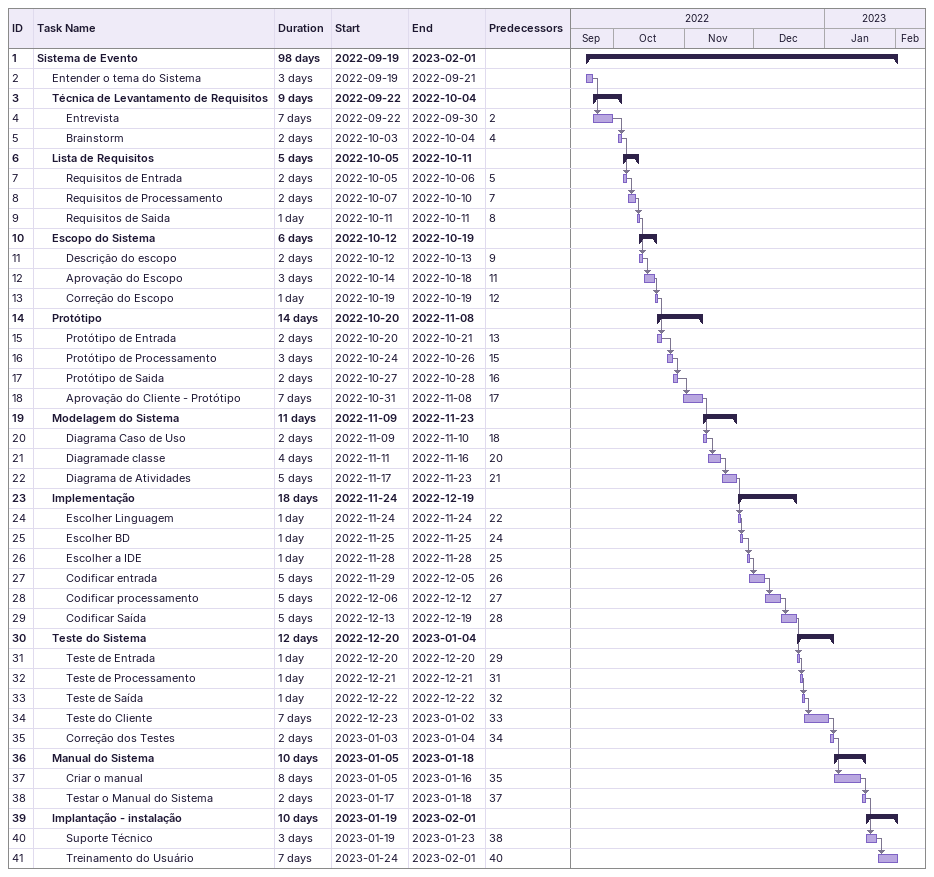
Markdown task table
| ID | Level | Task | Duration | Start | Finish | Predecessors |
|---|---|---|---|---|---|---|
| 1 | 1 | **Sistema de Evento** | 98d | 2022-09-19 | 2023-02-01 |  |
| 2 | 2 | Entender o tema do Sistema | 3d | 2022-09-19 | 2022-09-21 |  |
| 3 | 2 | **Técnica de Levantamento de Requisitos** | 9d | 2022-09-22 | 2022-10-04 |  |
| 4 | 3 | Entrevista | 7d | 2022-09-22 | 2022-09-30 | 2 |
| 5 | 3 | Brainstorm | 2d | 2022-10-03 | 2022-10-04 | 4 |
| 6 | 2 | **Lista de Requisitos** | 5d | 2022-10-05 | 2022-10-11 |  |
| 7 | 3 | Requisitos de Entrada | 2d | 2022-10-05 | 2022-10-06 | 5 |
| 8 | 3 | Requisitos de Processamento | 2d | 2022-10-07 | 2022-10-10 | 7 |
| 9 | 3 | Requisitos de Saida | 1d | 2022-10-11 | 2022-10-11 | 8 |
| 10 | 2 | **Escopo do Sistema** | 6d | 2022-10-12 | 2022-10-19 |  |
| 11 | 3 | Descrição do escopo | 2d | 2022-10-12 | 2022-10-13 | 9 |
| 12 | 3 | Aprovação do Escopo | 3d | 2022-10-14 | 2022-10-18 | 11 |
| 13 | 3 | Correção do Escopo | 1d | 2022-10-19 | 2022-10-19 | 12 |
| 14 | 2 | **Protótipo** | 14d | 2022-10-20 | 2022-11-08 |  |
| 15 | 3 | Protótipo de Entrada | 2d | 2022-10-20 | 2022-10-21 | 13 |
| 16 | 3 | Protótipo de Processamento | 3d | 2022-10-24 | 2022-10-26 | 15 |
| 17 | 3 | Protótipo de Saida | 2d | 2022-10-27 | 2022-10-28 | 16 |
| 18 | 3 | Aprovação do Cliente - Protótipo | 7d | 2022-10-31 | 2022-11-08 | 17 |
| 19 | 2 | **Modelagem do Sistema** | 11d | 2022-11-09 | 2022-11-23 |  |
| 20 | 3 | Diagrama Caso de Uso | 2d | 2022-11-09 | 2022-11-10 | 18 |
| 21 | 3 | Diagramade classe | 4d | 2022-11-11 | 2022-11-16 | 20 |
| 22 | 3 | Diagrama de Atividades | 5d | 2022-11-17 | 2022-11-23 | 21 |
| 23 | 2 | **Implementação** | 18d | 2022-11-24 | 2022-12-19 |  |
| 24 | 3 | Escolher Linguagem | 1d | 2022-11-24 | 2022-11-24 | 22 |
| 25 | 3 | Escolher BD | 1d | 2022-11-25 | 2022-11-25 | 24 |
| 26 | 3 | Escolher a IDE | 1d | 2022-11-28 | 2022-11-28 | 25 |
| 27 | 3 | Codificar entrada | 5d | 2022-11-29 | 2022-12-05 | 26 |
| 28 | 3 | Codificar processamento | 5d | 2022-12-06 | 2022-12-12 | 27 |
| 29 | 3 | Codificar Saída | 5d | 2022-12-13 | 2022-12-19 | 28 |
| 30 | 2 | **Teste do Sistema** | 12d | 2022-12-20 | 2023-01-04 |  |
| 31 | 3 | Teste de Entrada | 1d | 2022-12-20 | 2022-12-20 | 29 |
| 32 | 3 | Teste de Processamento | 1d | 2022-12-21 | 2022-12-21 | 31 |
| 33 | 3 | Teste de Saída | 1d | 2022-12-22 | 2022-12-22 | 32 |
| 34 | 3 | Teste do Cliente | 7d | 2022-12-23 | 2023-01-02 | 33 |
| 35 | 3 | Correção dos Testes | 2d | 2023-01-03 | 2023-01-04 | 34 |
| 36 | 2 | **Manual do Sistema** | 10d | 2023-01-05 | 2023-01-18 |  |
| 37 | 3 | Criar o manual | 8d | 2023-01-05 | 2023-01-16 | 35 |
| 38 | 3 | Testar o Manual do Sistema | 2d | 2023-01-17 | 2023-01-18 | 37 |
| 39 | 2 | **Implantação - instalação** | 10d | 2023-01-19 | 2023-02-01 |  |
| 40 | 3 | Suporte Técnico | 3d | 2023-01-19 | 2023-01-23 | 38 |
| 41 | 3 | Treinamento do Usuário | 7d | 2023-01-24 | 2023-02-01 | 40 |
